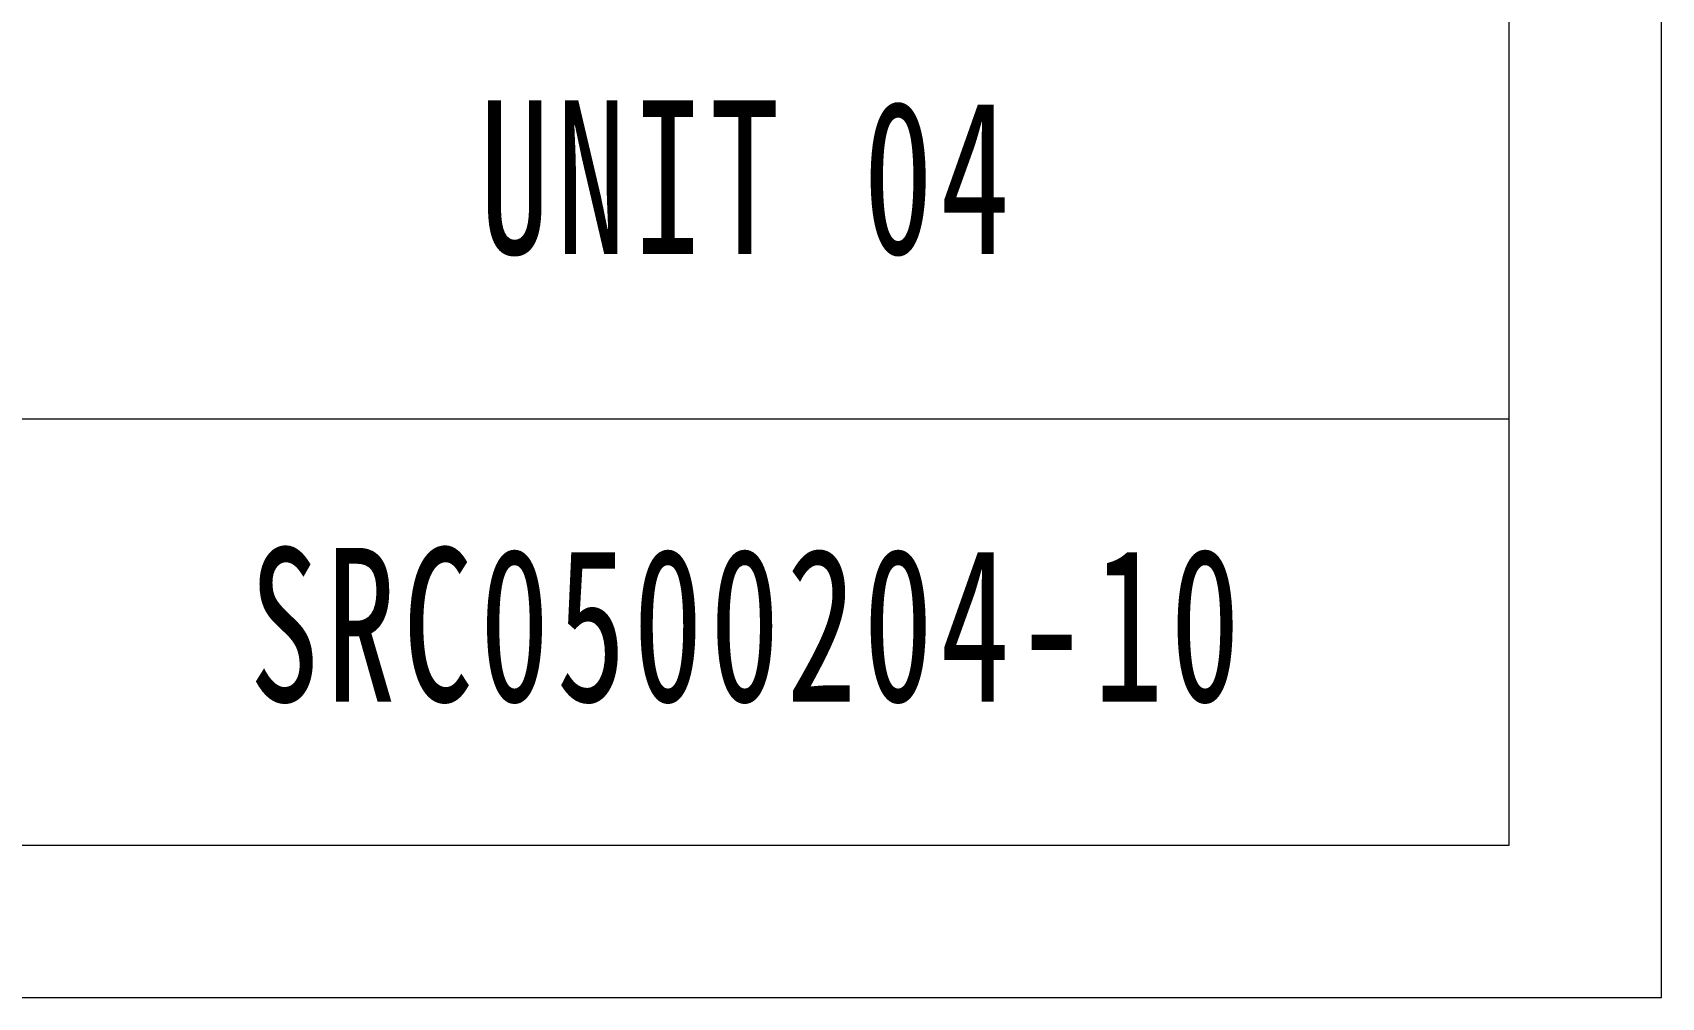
# Model space of a CAD drawing. Header units: millimetres. Extents: x -15766 to 80009, y -9701 to 15159.
# Drawn here: x -8109.9 to -8056.4, y 11134.1 to 11165.8 of the extents above; entities that cross this region are included whole.
import ezdxf

# ---------------------------------------------------------------- set-up
doc = ezdxf.new("R2010")
doc.units = ezdxf.units.MM
for name, color, linetype, lineweight in [('CDRAFT0', 7, 'Continuous', 18), ('title_frame', 7, 'Continuous', 18), ('尺寸线层', 3, 'Continuous', 18), ('粗实线层_1', 7, 'Continuous', 15)]:
    doc.layers.add(name, color=color, linetype=linetype, lineweight=lineweight)
doc.styles.add('标准', font='', dxfattribs={"width": 0.667})
doc.styles.get('标准').set_extended_font_data('宋体')

# ---------------------------------------------------------------- blocks, each defined once
blk = doc.blocks.new('*X3')
at = {"layer": 'CDRAFT0'}
for p, q in [((420, 0), (420, 297)), ((0, 0), (420, 0))]:
    blk.add_line(p, q, dxfattribs=at)
at = {"layer": '粗实线层_1'}
for p, q in [((415, 5), (415, 292)), ((25, 5), (415, 5))]:
    blk.add_line(p, q, dxfattribs=at)

msp = doc.modelspace()

# ---------------------------------------------------------------- linework, layer by layer
at = {"layer": '粗实线层_1'}
for p, q in [((-8061.41827, 11139.10436), (-8061.41827, 11195.10436)), ((-8061.41827, 11153.10436), (-8111.41827, 11153.10436))]:
    msp.add_line(p, q, dxfattribs=at)

# ---------------------------------------------------------------- block references
at = {"layer": 'title_frame'}
msp.add_blockref('*X3', (-8476.41827, 11134.10436), dxfattribs=at)

# ---------------------------------------------------------------- texts
at = {"layer": '尺寸线层', "char_height": 5.0503058, "attachment_point": 5, "line_spacing_factor": 1.15057, "style": '标准'}
for s, insert, width in [('{\\T1.1;UNIT 04}', (-8086.41827, 11161.01806), 29.4580043), ('{\\T1.1;SRC0500204-10}', (-8086.41827, 11146.31208), 29.3737905)]:
    msp.add_mtext(s, dxfattribs=dict(at, insert=insert, width=width))

doc.saveas('drawing.dxf')
